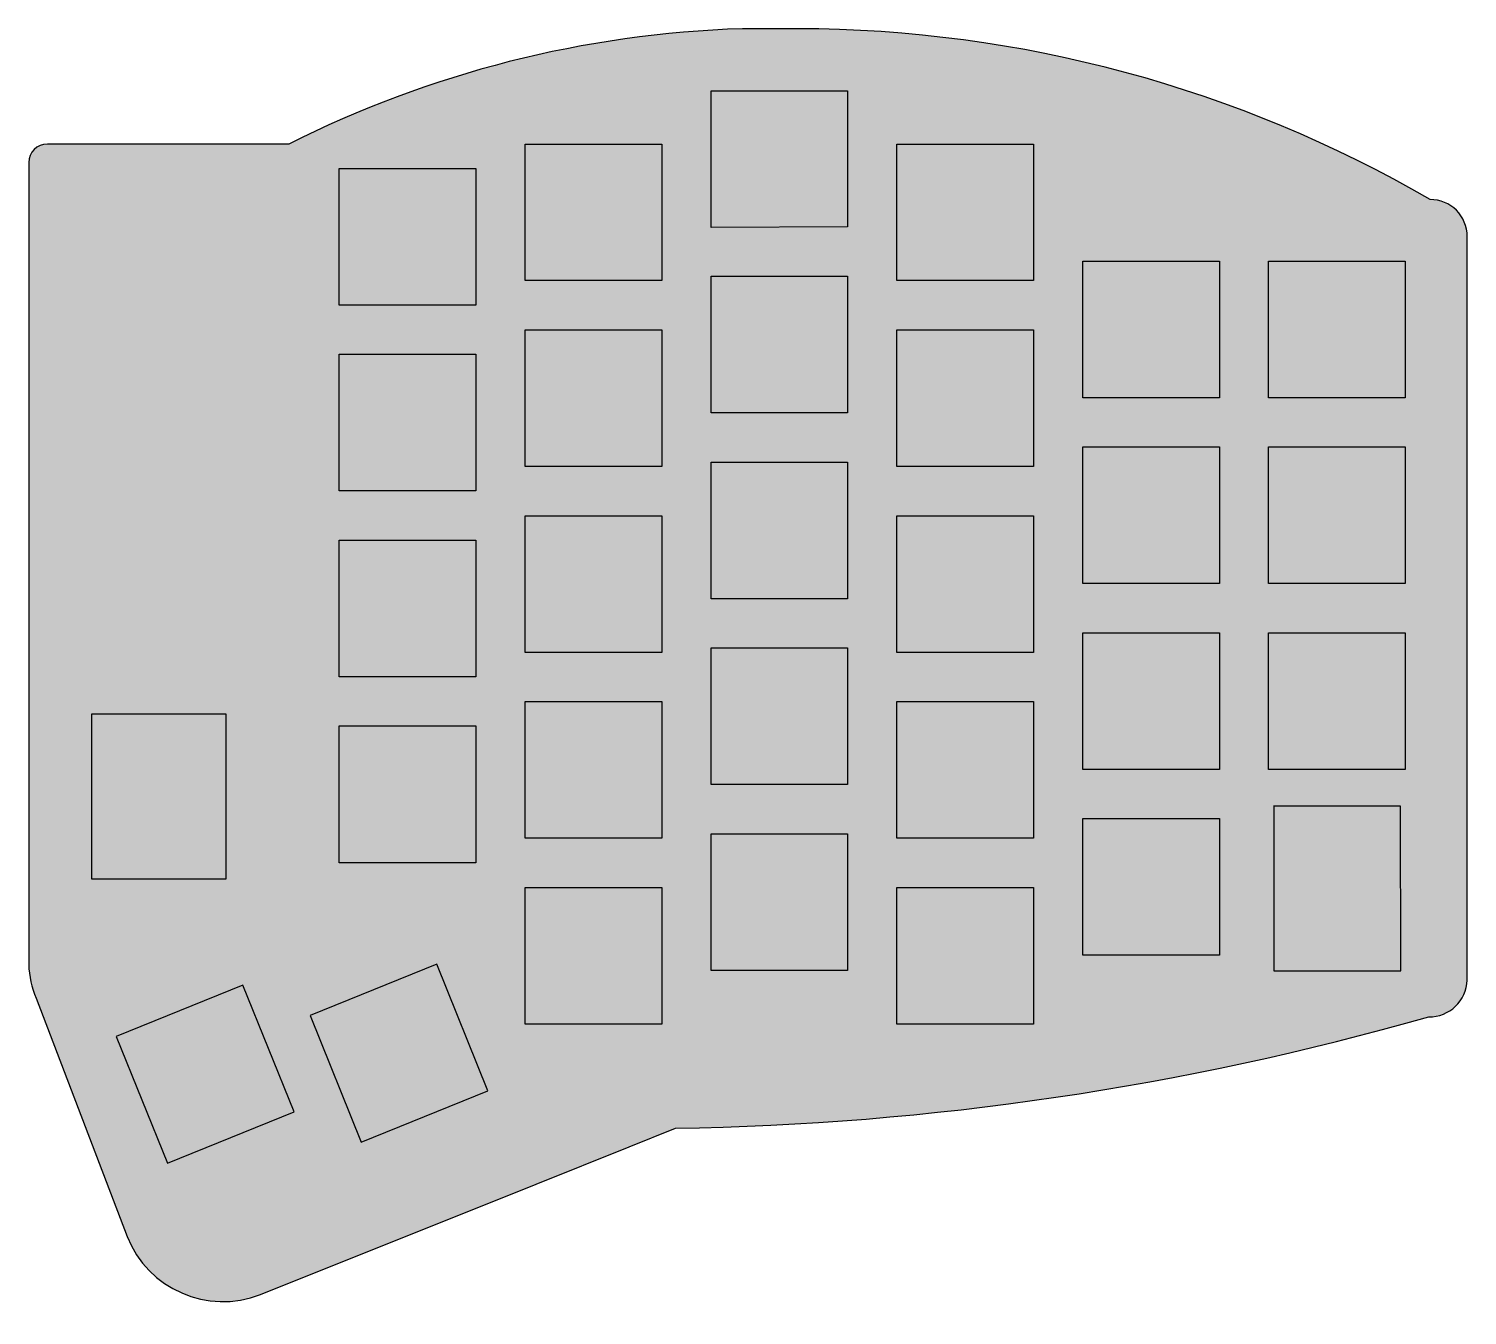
# Model space of a CAD drawing. Header units: millimetres. Extents: x 25 to 321, y 140 to 272.
# Drawn here: x 174 to 321.4, y 140.4 to 272.2 of the extents above; entities that cross this region are included whole.
import ezdxf

# ---------------------------------------------------------------- set-up
doc = ezdxf.new("R2010")
doc.units = ezdxf.units.MM
doc.header["$MEASUREMENT"] = 0
doc.layers.add('svg1094', color=7, linetype='Continuous', lineweight=0)

msp = doc.modelspace()

# ---------------------------------------------------------------- hatches: boundary and pattern name
at = {"layer": 'svg1094', "true_color": 0x000000, "transparency": 33554687}
h = msp.add_hatch(color=18, dxfattribs=at)
h.dxf.hatch_style = 2
edge = h.paths.add_edge_path()
edge.add_spline(control_points=[(173.95, 176.32), (173.95, 176.32), (173.95, 215.79), (173.95, 215.79), (173.95, 215.79), (173.95, 219.04), (173.95, 219.04), (173.95, 219.04), (173.95, 258.52), (173.95, 258.52), (173.95, 259.57), (174.8, 260.42), (175.86, 260.42), (175.86, 260.42), (200.62, 260.42), (200.62, 260.42), (215.05, 267.69), (230.93, 271.74), (247.09, 272.24), (247.09, 272.24), (250.9, 272.24), (250.9, 272.24), (250.9, 272.24), (252.8, 272.24), (252.8, 272.24), (275.55, 272.2), (297.89, 266.17), (317.57, 254.74), (319.69, 254.74), (321.38, 253.05), (321.38, 250.93), (321.38, 250.93), (321.38, 174.73), (321.38, 174.73), (321.31, 172.61), (319.55, 170.92), (317.43, 170.96), (292.31, 163.79), (266.35, 159.95), (240.24, 159.53), (240.24, 159.53), (235.48, 157.62), (235.48, 157.62), (235.48, 157.62), (225.95, 153.81), (225.95, 153.81), (225.95, 153.81), (197.7, 142.49), (197.7, 142.49), (192.26, 140.37), (186.16, 143.05), (184.04, 148.45), (184.04, 148.45), (174.7, 172.86), (174.7, 172.86), (174.24, 173.95), (173.99, 175.15), (173.95, 176.32)], knot_values=[0, 0, 0, 0, 1, 1, 1, 2, 2, 2, 3, 3, 3, 4, 4, 4, 5, 5, 5, 6, 6, 6, 7, 7, 7, 8, 8, 8, 9, 9, 9, 10, 10, 10, 11, 11, 11, 12, 12, 12, 13, 13, 13, 14, 14, 14, 15, 15, 15, 16, 16, 16, 17, 17, 17, 18, 18, 18, 19, 19, 19, 19], degree=3, periodic=0)
h = msp.add_hatch(color=18, dxfattribs=at)
h.dxf.hatch_style = 2
edge = h.paths.add_edge_path()
edge.add_spline(control_points=[(257.88, 251.92), (257.88, 251.92), (257.88, 265.89), (257.88, 265.89), (257.88, 265.89), (243.88, 265.89), (243.88, 265.89), (243.88, 265.89), (243.88, 251.88), (243.88, 251.88), (243.88, 251.88), (257.88, 251.92), (257.88, 251.92), (257.88, 251.92), (257.88, 251.92), (257.88, 251.92)], knot_values=[0, 0, 0, 0, 1, 1, 1, 2, 2, 2, 3, 3, 3, 4, 4, 4, 5, 5, 5, 5], degree=3, periodic=0)
h = msp.add_hatch(color=18, dxfattribs=at)
h.dxf.hatch_style = 2
edge = h.paths.add_edge_path()
edge.add_spline(control_points=[(238.83, 246.42), (238.83, 246.42), (238.83, 260.42), (238.83, 260.42), (238.83, 260.42), (224.83, 260.42), (224.83, 260.42), (224.83, 260.42), (224.83, 246.42), (224.83, 246.42), (224.83, 246.42), (238.83, 246.42), (238.83, 246.42)], knot_values=[0, 0, 0, 0, 1, 1, 1, 2, 2, 2, 3, 3, 3, 4, 4, 4, 4], degree=3, periodic=0)
h = msp.add_hatch(color=18, dxfattribs=at)
h.dxf.hatch_style = 2
edge = h.paths.add_edge_path()
edge.add_spline(control_points=[(276.93, 246.42), (276.93, 246.42), (276.93, 260.42), (276.93, 260.42), (276.93, 260.42), (262.93, 260.42), (262.93, 260.42), (262.93, 260.42), (262.93, 246.42), (262.93, 246.42), (262.93, 246.42), (276.93, 246.42), (276.93, 246.42)], knot_values=[0, 0, 0, 0, 1, 1, 1, 2, 2, 2, 3, 3, 3, 4, 4, 4, 4], degree=3, periodic=0)
h = msp.add_hatch(color=18, dxfattribs=at)
h.dxf.hatch_style = 2
edge = h.paths.add_edge_path()
edge.add_spline(control_points=[(219.78, 243.91), (219.78, 243.91), (219.78, 257.92), (219.78, 257.92), (219.78, 257.92), (205.78, 257.92), (205.78, 257.92), (205.78, 257.92), (205.78, 243.91), (205.78, 243.91), (205.78, 243.91), (219.78, 243.91), (219.78, 243.91)], knot_values=[0, 0, 0, 0, 1, 1, 1, 2, 2, 2, 3, 3, 3, 4, 4, 4, 4], degree=3, periodic=0)
h = msp.add_hatch(color=18, dxfattribs=at)
h.dxf.hatch_style = 2
edge = h.paths.add_edge_path()
edge.add_spline(control_points=[(295.98, 234.42), (295.98, 234.42), (295.98, 248.43), (295.98, 248.43), (295.98, 248.43), (281.98, 248.43), (281.98, 248.43), (281.98, 248.43), (281.98, 234.42), (281.98, 234.42), (281.98, 234.42), (295.98, 234.42), (295.98, 234.42)], knot_values=[0, 0, 0, 0, 1, 1, 1, 2, 2, 2, 3, 3, 3, 4, 4, 4, 4], degree=3, periodic=0)
h = msp.add_hatch(color=18, dxfattribs=at)
h.dxf.hatch_style = 2
edge = h.paths.add_edge_path()
edge.add_spline(control_points=[(315.03, 234.42), (315.03, 234.42), (315.03, 248.43), (315.03, 248.43), (315.03, 248.43), (301.03, 248.43), (301.03, 248.43), (301.03, 248.43), (301.03, 234.42), (301.03, 234.42), (301.03, 234.42), (315.03, 234.42), (315.03, 234.42)], knot_values=[0, 0, 0, 0, 1, 1, 1, 2, 2, 2, 3, 3, 3, 4, 4, 4, 4], degree=3, periodic=0)
h = msp.add_hatch(color=18, dxfattribs=at)
h.dxf.hatch_style = 2
edge = h.paths.add_edge_path()
edge.add_spline(control_points=[(257.88, 232.87), (257.88, 232.87), (257.88, 246.87), (257.88, 246.87), (257.88, 246.87), (243.88, 246.87), (243.88, 246.87), (243.88, 246.87), (243.88, 232.87), (243.88, 232.87), (243.88, 232.87), (257.88, 232.87), (257.88, 232.87)], knot_values=[0, 0, 0, 0, 1, 1, 1, 2, 2, 2, 3, 3, 3, 4, 4, 4, 4], degree=3, periodic=0)
h = msp.add_hatch(color=18, dxfattribs=at)
h.dxf.hatch_style = 2
edge = h.paths.add_edge_path()
edge.add_spline(control_points=[(238.83, 227.37), (238.83, 227.37), (238.83, 241.37), (238.83, 241.37), (238.83, 241.37), (224.83, 241.37), (224.83, 241.37), (224.83, 241.37), (224.83, 227.37), (224.83, 227.37), (224.83, 227.37), (238.83, 227.37), (238.83, 227.37)], knot_values=[0, 0, 0, 0, 1, 1, 1, 2, 2, 2, 3, 3, 3, 4, 4, 4, 4], degree=3, periodic=0)
h = msp.add_hatch(color=18, dxfattribs=at)
h.dxf.hatch_style = 2
edge = h.paths.add_edge_path()
edge.add_spline(control_points=[(276.93, 227.37), (276.93, 227.37), (276.93, 241.37), (276.93, 241.37), (276.93, 241.37), (262.93, 241.37), (262.93, 241.37), (262.93, 241.37), (262.93, 227.37), (262.93, 227.37), (262.93, 227.37), (276.93, 227.37), (276.93, 227.37)], knot_values=[0, 0, 0, 0, 1, 1, 1, 2, 2, 2, 3, 3, 3, 4, 4, 4, 4], degree=3, periodic=0)
h = msp.add_hatch(color=18, dxfattribs=at)
h.dxf.hatch_style = 2
edge = h.paths.add_edge_path()
edge.add_spline(control_points=[(219.78, 224.86), (219.78, 224.86), (219.78, 238.87), (219.78, 238.87), (219.78, 238.87), (205.78, 238.87), (205.78, 238.87), (205.78, 238.87), (205.78, 224.86), (205.78, 224.86), (205.78, 224.86), (219.78, 224.86), (219.78, 224.86)], knot_values=[0, 0, 0, 0, 1, 1, 1, 2, 2, 2, 3, 3, 3, 4, 4, 4, 4], degree=3, periodic=0)
h = msp.add_hatch(color=18, dxfattribs=at)
h.dxf.hatch_style = 2
edge = h.paths.add_edge_path()
edge.add_spline(control_points=[(295.98, 215.37), (295.98, 215.37), (295.98, 229.38), (295.98, 229.38), (295.98, 229.38), (281.98, 229.38), (281.98, 229.38), (281.98, 229.38), (281.98, 215.37), (281.98, 215.37), (281.98, 215.37), (295.98, 215.37), (295.98, 215.37)], knot_values=[0, 0, 0, 0, 1, 1, 1, 2, 2, 2, 3, 3, 3, 4, 4, 4, 4], degree=3, periodic=0)
h = msp.add_hatch(color=18, dxfattribs=at)
h.dxf.hatch_style = 2
edge = h.paths.add_edge_path()
edge.add_spline(control_points=[(315.03, 215.37), (315.03, 215.37), (315.03, 229.38), (315.03, 229.38), (315.03, 229.38), (301.03, 229.38), (301.03, 229.38), (301.03, 229.38), (301.03, 215.37), (301.03, 215.37), (301.03, 215.37), (315.03, 215.37), (315.03, 215.37)], knot_values=[0, 0, 0, 0, 1, 1, 1, 2, 2, 2, 3, 3, 3, 4, 4, 4, 4], degree=3, periodic=0)
h = msp.add_hatch(color=18, dxfattribs=at)
h.dxf.hatch_style = 2
edge = h.paths.add_edge_path()
edge.add_spline(control_points=[(257.88, 213.82), (257.88, 213.82), (257.88, 227.82), (257.88, 227.82), (257.88, 227.82), (243.88, 227.82), (243.88, 227.82), (243.88, 227.82), (243.88, 213.82), (243.88, 213.82), (243.88, 213.82), (257.88, 213.82), (257.88, 213.82)], knot_values=[0, 0, 0, 0, 1, 1, 1, 2, 2, 2, 3, 3, 3, 4, 4, 4, 4], degree=3, periodic=0)
h = msp.add_hatch(color=18, dxfattribs=at)
h.dxf.hatch_style = 2
edge = h.paths.add_edge_path()
edge.add_spline(control_points=[(238.83, 208.32), (238.83, 208.32), (238.83, 222.32), (238.83, 222.32), (238.83, 222.32), (224.83, 222.32), (224.83, 222.32), (224.83, 222.32), (224.83, 208.32), (224.83, 208.32), (224.83, 208.32), (238.83, 208.32), (238.83, 208.32)], knot_values=[0, 0, 0, 0, 1, 1, 1, 2, 2, 2, 3, 3, 3, 4, 4, 4, 4], degree=3, periodic=0)
h = msp.add_hatch(color=18, dxfattribs=at)
h.dxf.hatch_style = 2
edge = h.paths.add_edge_path()
edge.add_spline(control_points=[(276.93, 208.32), (276.93, 208.32), (276.93, 222.32), (276.93, 222.32), (276.93, 222.32), (262.93, 222.32), (262.93, 222.32), (262.93, 222.32), (262.93, 208.32), (262.93, 208.32), (262.93, 208.32), (276.93, 208.32), (276.93, 208.32)], knot_values=[0, 0, 0, 0, 1, 1, 1, 2, 2, 2, 3, 3, 3, 4, 4, 4, 4], degree=3, periodic=0)
h = msp.add_hatch(color=18, dxfattribs=at)
h.dxf.hatch_style = 2
edge = h.paths.add_edge_path()
edge.add_spline(control_points=[(219.78, 205.81), (219.78, 205.81), (219.78, 219.82), (219.78, 219.82), (219.78, 219.82), (205.78, 219.82), (205.78, 219.82), (205.78, 219.82), (205.78, 205.81), (205.78, 205.81), (205.78, 205.81), (219.78, 205.81), (219.78, 205.81)], knot_values=[0, 0, 0, 0, 1, 1, 1, 2, 2, 2, 3, 3, 3, 4, 4, 4, 4], degree=3, periodic=0)
h = msp.add_hatch(color=18, dxfattribs=at)
h.dxf.hatch_style = 2
edge = h.paths.add_edge_path()
edge.add_spline(control_points=[(295.98, 196.32), (295.98, 196.32), (295.98, 210.33), (295.98, 210.33), (295.98, 210.33), (281.98, 210.33), (281.98, 210.33), (281.98, 210.33), (281.98, 196.32), (281.98, 196.32), (281.98, 196.32), (295.98, 196.32), (295.98, 196.32)], knot_values=[0, 0, 0, 0, 1, 1, 1, 2, 2, 2, 3, 3, 3, 4, 4, 4, 4], degree=3, periodic=0)
h = msp.add_hatch(color=18, dxfattribs=at)
h.dxf.hatch_style = 2
edge = h.paths.add_edge_path()
edge.add_spline(control_points=[(315.03, 196.32), (315.03, 196.32), (315.03, 210.33), (315.03, 210.33), (315.03, 210.33), (301.03, 210.33), (301.03, 210.33), (301.03, 210.33), (301.03, 196.32), (301.03, 196.32), (301.03, 196.32), (315.03, 196.32), (315.03, 196.32)], knot_values=[0, 0, 0, 0, 1, 1, 1, 2, 2, 2, 3, 3, 3, 4, 4, 4, 4], degree=3, periodic=0)
h = msp.add_hatch(color=18, dxfattribs=at)
h.dxf.hatch_style = 2
edge = h.paths.add_edge_path()
edge.add_spline(control_points=[(257.88, 194.77), (257.88, 194.77), (257.88, 208.77), (257.88, 208.77), (257.88, 208.77), (243.88, 208.77), (243.88, 208.77), (243.88, 208.77), (243.88, 194.77), (243.88, 194.77), (243.88, 194.77), (257.88, 194.77), (257.88, 194.77)], knot_values=[0, 0, 0, 0, 1, 1, 1, 2, 2, 2, 3, 3, 3, 4, 4, 4, 4], degree=3, periodic=0)
h = msp.add_hatch(color=18, dxfattribs=at)
h.dxf.hatch_style = 2
edge = h.paths.add_edge_path()
edge.add_spline(control_points=[(238.83, 189.27), (238.83, 189.27), (238.83, 203.27), (238.83, 203.27), (238.83, 203.27), (224.83, 203.27), (224.83, 203.27), (224.83, 203.27), (224.83, 189.27), (224.83, 189.27), (224.83, 189.27), (238.83, 189.27), (238.83, 189.27)], knot_values=[0, 0, 0, 0, 1, 1, 1, 2, 2, 2, 3, 3, 3, 4, 4, 4, 4], degree=3, periodic=0)
h = msp.add_hatch(color=18, dxfattribs=at)
h.dxf.hatch_style = 2
edge = h.paths.add_edge_path()
edge.add_spline(control_points=[(276.93, 189.27), (276.93, 189.27), (276.93, 203.27), (276.93, 203.27), (276.93, 203.27), (262.93, 203.27), (262.93, 203.27), (262.93, 203.27), (262.93, 189.27), (262.93, 189.27), (262.93, 189.27), (276.93, 189.27), (276.93, 189.27)], knot_values=[0, 0, 0, 0, 1, 1, 1, 2, 2, 2, 3, 3, 3, 4, 4, 4, 4], degree=3, periodic=0)
h = msp.add_hatch(color=18, dxfattribs=at)
h.dxf.hatch_style = 2
edge = h.paths.add_edge_path()
edge.add_spline(control_points=[(194.17, 201.97), (194.17, 201.97), (194.17, 185.1), (194.17, 185.1), (194.17, 185.1), (180.38, 185.1), (180.38, 185.1), (180.38, 185.1), (180.38, 201.97), (180.38, 201.97), (180.38, 201.97), (194.17, 201.97), (194.17, 201.97)], knot_values=[0, 0, 0, 0, 1, 1, 1, 2, 2, 2, 3, 3, 3, 4, 4, 4, 4], degree=3, periodic=0)
h = msp.add_hatch(color=18, dxfattribs=at)
h.dxf.hatch_style = 2
edge = h.paths.add_edge_path()
edge.add_spline(control_points=[(219.78, 186.76), (219.78, 186.76), (219.78, 200.77), (219.78, 200.77), (219.78, 200.77), (205.78, 200.77), (205.78, 200.77), (205.78, 200.77), (205.78, 186.76), (205.78, 186.76), (205.78, 186.76), (219.78, 186.76), (219.78, 186.76)], knot_values=[0, 0, 0, 0, 1, 1, 1, 2, 2, 2, 3, 3, 3, 4, 4, 4, 4], degree=3, periodic=0)
h = msp.add_hatch(color=18, dxfattribs=at)
h.dxf.hatch_style = 2
edge = h.paths.add_edge_path()
edge.add_spline(control_points=[(314.57, 175.68), (314.57, 175.68), (301.55, 175.68), (301.55, 175.68), (301.55, 175.68), (301.55, 192.55), (301.55, 192.55), (301.55, 192.55), (301.52, 192.55), (301.52, 192.55), (301.52, 192.55), (314.54, 192.55), (314.54, 192.55), (314.54, 192.55), (314.57, 175.68), (314.57, 175.68)], knot_values=[0, 0, 0, 0, 1, 1, 1, 2, 2, 2, 3, 3, 3, 4, 4, 4, 5, 5, 5, 5], degree=3, periodic=0)
h = msp.add_hatch(color=18, dxfattribs=at)
h.dxf.hatch_style = 2
edge = h.paths.add_edge_path()
edge.add_spline(control_points=[(295.98, 177.27), (295.98, 177.27), (295.98, 191.28), (295.98, 191.28), (295.98, 191.28), (281.98, 191.28), (281.98, 191.28), (281.98, 191.28), (281.98, 177.27), (281.98, 177.27), (281.98, 177.27), (295.98, 177.27), (295.98, 177.27)], knot_values=[0, 0, 0, 0, 1, 1, 1, 2, 2, 2, 3, 3, 3, 4, 4, 4, 4], degree=3, periodic=0)
h = msp.add_hatch(color=18, dxfattribs=at)
h.dxf.hatch_style = 2
edge = h.paths.add_edge_path()
edge.add_spline(control_points=[(257.88, 175.72), (257.88, 175.72), (257.88, 189.72), (257.88, 189.72), (257.88, 189.72), (243.88, 189.72), (243.88, 189.72), (243.88, 189.72), (243.88, 175.72), (243.88, 175.72), (243.88, 175.72), (257.88, 175.72), (257.88, 175.72)], knot_values=[0, 0, 0, 0, 1, 1, 1, 2, 2, 2, 3, 3, 3, 4, 4, 4, 4], degree=3, periodic=0)
h = msp.add_hatch(color=18, dxfattribs=at)
h.dxf.hatch_style = 2
edge = h.paths.add_edge_path()
edge.add_spline(control_points=[(238.83, 170.22), (238.83, 170.22), (238.83, 184.22), (238.83, 184.22), (238.83, 184.22), (224.83, 184.22), (224.83, 184.22), (224.83, 184.22), (224.83, 170.22), (224.83, 170.22), (224.83, 170.22), (238.83, 170.22), (238.83, 170.22)], knot_values=[0, 0, 0, 0, 1, 1, 1, 2, 2, 2, 3, 3, 3, 4, 4, 4, 4], degree=3, periodic=0)
h = msp.add_hatch(color=18, dxfattribs=at)
h.dxf.hatch_style = 2
edge = h.paths.add_edge_path()
edge.add_spline(control_points=[(276.93, 170.22), (276.93, 170.22), (276.93, 184.22), (276.93, 184.22), (276.93, 184.22), (262.93, 184.22), (262.93, 184.22), (262.93, 184.22), (262.93, 170.22), (262.93, 170.22), (262.93, 170.22), (276.93, 170.22), (276.93, 170.22)], knot_values=[0, 0, 0, 0, 1, 1, 1, 2, 2, 2, 3, 3, 3, 4, 4, 4, 4], degree=3, periodic=0)
h = msp.add_hatch(color=18, dxfattribs=at)
h.dxf.hatch_style = 2
edge = h.paths.add_edge_path()
edge.add_spline(control_points=[(202.78, 171.1), (202.78, 171.1), (215.76, 176.35), (215.76, 176.35), (215.76, 176.35), (221.02, 163.37), (221.02, 163.37), (221.02, 163.37), (208.03, 158.12), (208.03, 158.12), (208.03, 158.12), (202.78, 171.1), (202.78, 171.1)], knot_values=[0, 0, 0, 0, 1, 1, 1, 2, 2, 2, 3, 3, 3, 4, 4, 4, 4], degree=3, periodic=0)
h = msp.add_hatch(color=18, dxfattribs=at)
h.dxf.hatch_style = 2
edge = h.paths.add_edge_path()
edge.add_spline(control_points=[(182.92, 168.95), (182.92, 168.95), (195.9, 174.2), (195.9, 174.2), (195.9, 174.2), (201.15, 161.22), (201.15, 161.22), (201.15, 161.22), (188.17, 155.96), (188.17, 155.96), (188.17, 155.96), (182.92, 168.95), (182.92, 168.95)], knot_values=[0, 0, 0, 0, 1, 1, 1, 2, 2, 2, 3, 3, 3, 4, 4, 4, 4], degree=3, periodic=0)

# ---------------------------------------------------------------- linework, layer by layer
at = {"layer": 'svg1094', "color": 18, "lineweight": 25, "true_color": 0x000000}
for points, knots in [([(173.95, 176.32), (173.95, 176.32), (173.95, 215.79), (173.95, 215.79), (173.95, 215.79), (173.95, 219.04), (173.95, 219.04), (173.95, 219.04), (173.95, 258.52), (173.95, 258.52), (173.95, 259.57), (174.8, 260.42), (175.86, 260.42), (175.86, 260.42), (200.62, 260.42), (200.62, 260.42), (215.05, 267.69), (230.93, 271.74), (247.09, 272.24), (247.09, 272.24), (250.9, 272.24), (250.9, 272.24), (250.9, 272.24), (252.8, 272.24), (252.8, 272.24), (275.55, 272.2), (297.89, 266.17), (317.57, 254.74), (319.69, 254.74), (321.38, 253.05), (321.38, 250.93), (321.38, 250.93), (321.38, 174.73), (321.38, 174.73), (321.31, 172.61), (319.55, 170.92), (317.43, 170.96), (292.31, 163.79), (266.35, 159.95), (240.24, 159.53), (240.24, 159.53), (235.48, 157.62), (235.48, 157.62), (235.48, 157.62), (225.95, 153.81), (225.95, 153.81), (225.95, 153.81), (197.7, 142.49), (197.7, 142.49), (192.26, 140.37), (186.16, 143.05), (184.04, 148.45), (184.04, 148.45), (174.7, 172.86), (174.7, 172.86), (174.24, 173.95), (173.99, 175.15), (173.95, 176.32)], [0, 0, 0, 0, 1, 1, 1, 2, 2, 2, 3, 3, 3, 4, 4, 4, 5, 5, 5, 6, 6, 6, 7, 7, 7, 8, 8, 8, 9, 9, 9, 10, 10, 10, 11, 11, 11, 12, 12, 12, 13, 13, 13, 14, 14, 14, 15, 15, 15, 16, 16, 16, 17, 17, 17, 18, 18, 18, 19, 19, 19, 19]), ([(257.88, 251.92), (257.88, 251.92), (257.88, 265.89), (257.88, 265.89), (257.88, 265.89), (243.88, 265.89), (243.88, 265.89), (243.88, 265.89), (243.88, 251.88), (243.88, 251.88), (243.88, 251.88), (257.88, 251.92), (257.88, 251.92), (257.88, 251.92), (257.88, 251.92), (257.88, 251.92)], [0, 0, 0, 0, 1, 1, 1, 2, 2, 2, 3, 3, 3, 4, 4, 4, 5, 5, 5, 5]), ([(238.83, 246.42), (238.83, 246.42), (238.83, 260.42), (238.83, 260.42), (238.83, 260.42), (224.83, 260.42), (224.83, 260.42), (224.83, 260.42), (224.83, 246.42), (224.83, 246.42), (224.83, 246.42), (238.83, 246.42), (238.83, 246.42)], [0, 0, 0, 0, 1, 1, 1, 2, 2, 2, 3, 3, 3, 4, 4, 4, 4]), ([(276.93, 246.42), (276.93, 246.42), (276.93, 260.42), (276.93, 260.42), (276.93, 260.42), (262.93, 260.42), (262.93, 260.42), (262.93, 260.42), (262.93, 246.42), (262.93, 246.42), (262.93, 246.42), (276.93, 246.42), (276.93, 246.42)], [0, 0, 0, 0, 1, 1, 1, 2, 2, 2, 3, 3, 3, 4, 4, 4, 4]), ([(219.78, 243.91), (219.78, 243.91), (219.78, 257.92), (219.78, 257.92), (219.78, 257.92), (205.78, 257.92), (205.78, 257.92), (205.78, 257.92), (205.78, 243.91), (205.78, 243.91), (205.78, 243.91), (219.78, 243.91), (219.78, 243.91)], [0, 0, 0, 0, 1, 1, 1, 2, 2, 2, 3, 3, 3, 4, 4, 4, 4]), ([(295.98, 234.42), (295.98, 234.42), (295.98, 248.43), (295.98, 248.43), (295.98, 248.43), (281.98, 248.43), (281.98, 248.43), (281.98, 248.43), (281.98, 234.42), (281.98, 234.42), (281.98, 234.42), (295.98, 234.42), (295.98, 234.42)], [0, 0, 0, 0, 1, 1, 1, 2, 2, 2, 3, 3, 3, 4, 4, 4, 4]), ([(315.03, 234.42), (315.03, 234.42), (315.03, 248.43), (315.03, 248.43), (315.03, 248.43), (301.03, 248.43), (301.03, 248.43), (301.03, 248.43), (301.03, 234.42), (301.03, 234.42), (301.03, 234.42), (315.03, 234.42), (315.03, 234.42)], [0, 0, 0, 0, 1, 1, 1, 2, 2, 2, 3, 3, 3, 4, 4, 4, 4]), ([(257.88, 232.87), (257.88, 232.87), (257.88, 246.87), (257.88, 246.87), (257.88, 246.87), (243.88, 246.87), (243.88, 246.87), (243.88, 246.87), (243.88, 232.87), (243.88, 232.87), (243.88, 232.87), (257.88, 232.87), (257.88, 232.87)], [0, 0, 0, 0, 1, 1, 1, 2, 2, 2, 3, 3, 3, 4, 4, 4, 4]), ([(238.83, 227.37), (238.83, 227.37), (238.83, 241.37), (238.83, 241.37), (238.83, 241.37), (224.83, 241.37), (224.83, 241.37), (224.83, 241.37), (224.83, 227.37), (224.83, 227.37), (224.83, 227.37), (238.83, 227.37), (238.83, 227.37)], [0, 0, 0, 0, 1, 1, 1, 2, 2, 2, 3, 3, 3, 4, 4, 4, 4]), ([(276.93, 227.37), (276.93, 227.37), (276.93, 241.37), (276.93, 241.37), (276.93, 241.37), (262.93, 241.37), (262.93, 241.37), (262.93, 241.37), (262.93, 227.37), (262.93, 227.37), (262.93, 227.37), (276.93, 227.37), (276.93, 227.37)], [0, 0, 0, 0, 1, 1, 1, 2, 2, 2, 3, 3, 3, 4, 4, 4, 4]), ([(219.78, 224.86), (219.78, 224.86), (219.78, 238.87), (219.78, 238.87), (219.78, 238.87), (205.78, 238.87), (205.78, 238.87), (205.78, 238.87), (205.78, 224.86), (205.78, 224.86), (205.78, 224.86), (219.78, 224.86), (219.78, 224.86)], [0, 0, 0, 0, 1, 1, 1, 2, 2, 2, 3, 3, 3, 4, 4, 4, 4]), ([(295.98, 215.37), (295.98, 215.37), (295.98, 229.38), (295.98, 229.38), (295.98, 229.38), (281.98, 229.38), (281.98, 229.38), (281.98, 229.38), (281.98, 215.37), (281.98, 215.37), (281.98, 215.37), (295.98, 215.37), (295.98, 215.37)], [0, 0, 0, 0, 1, 1, 1, 2, 2, 2, 3, 3, 3, 4, 4, 4, 4]), ([(315.03, 215.37), (315.03, 215.37), (315.03, 229.38), (315.03, 229.38), (315.03, 229.38), (301.03, 229.38), (301.03, 229.38), (301.03, 229.38), (301.03, 215.37), (301.03, 215.37), (301.03, 215.37), (315.03, 215.37), (315.03, 215.37)], [0, 0, 0, 0, 1, 1, 1, 2, 2, 2, 3, 3, 3, 4, 4, 4, 4]), ([(257.88, 213.82), (257.88, 213.82), (257.88, 227.82), (257.88, 227.82), (257.88, 227.82), (243.88, 227.82), (243.88, 227.82), (243.88, 227.82), (243.88, 213.82), (243.88, 213.82), (243.88, 213.82), (257.88, 213.82), (257.88, 213.82)], [0, 0, 0, 0, 1, 1, 1, 2, 2, 2, 3, 3, 3, 4, 4, 4, 4]), ([(238.83, 208.32), (238.83, 208.32), (238.83, 222.32), (238.83, 222.32), (238.83, 222.32), (224.83, 222.32), (224.83, 222.32), (224.83, 222.32), (224.83, 208.32), (224.83, 208.32), (224.83, 208.32), (238.83, 208.32), (238.83, 208.32)], [0, 0, 0, 0, 1, 1, 1, 2, 2, 2, 3, 3, 3, 4, 4, 4, 4]), ([(276.93, 208.32), (276.93, 208.32), (276.93, 222.32), (276.93, 222.32), (276.93, 222.32), (262.93, 222.32), (262.93, 222.32), (262.93, 222.32), (262.93, 208.32), (262.93, 208.32), (262.93, 208.32), (276.93, 208.32), (276.93, 208.32)], [0, 0, 0, 0, 1, 1, 1, 2, 2, 2, 3, 3, 3, 4, 4, 4, 4]), ([(219.78, 205.81), (219.78, 205.81), (219.78, 219.82), (219.78, 219.82), (219.78, 219.82), (205.78, 219.82), (205.78, 219.82), (205.78, 219.82), (205.78, 205.81), (205.78, 205.81), (205.78, 205.81), (219.78, 205.81), (219.78, 205.81)], [0, 0, 0, 0, 1, 1, 1, 2, 2, 2, 3, 3, 3, 4, 4, 4, 4]), ([(295.98, 196.32), (295.98, 196.32), (295.98, 210.33), (295.98, 210.33), (295.98, 210.33), (281.98, 210.33), (281.98, 210.33), (281.98, 210.33), (281.98, 196.32), (281.98, 196.32), (281.98, 196.32), (295.98, 196.32), (295.98, 196.32)], [0, 0, 0, 0, 1, 1, 1, 2, 2, 2, 3, 3, 3, 4, 4, 4, 4]), ([(315.03, 196.32), (315.03, 196.32), (315.03, 210.33), (315.03, 210.33), (315.03, 210.33), (301.03, 210.33), (301.03, 210.33), (301.03, 210.33), (301.03, 196.32), (301.03, 196.32), (301.03, 196.32), (315.03, 196.32), (315.03, 196.32)], [0, 0, 0, 0, 1, 1, 1, 2, 2, 2, 3, 3, 3, 4, 4, 4, 4]), ([(257.88, 194.77), (257.88, 194.77), (257.88, 208.77), (257.88, 208.77), (257.88, 208.77), (243.88, 208.77), (243.88, 208.77), (243.88, 208.77), (243.88, 194.77), (243.88, 194.77), (243.88, 194.77), (257.88, 194.77), (257.88, 194.77)], [0, 0, 0, 0, 1, 1, 1, 2, 2, 2, 3, 3, 3, 4, 4, 4, 4]), ([(238.83, 189.27), (238.83, 189.27), (238.83, 203.27), (238.83, 203.27), (238.83, 203.27), (224.83, 203.27), (224.83, 203.27), (224.83, 203.27), (224.83, 189.27), (224.83, 189.27), (224.83, 189.27), (238.83, 189.27), (238.83, 189.27)], [0, 0, 0, 0, 1, 1, 1, 2, 2, 2, 3, 3, 3, 4, 4, 4, 4]), ([(276.93, 189.27), (276.93, 189.27), (276.93, 203.27), (276.93, 203.27), (276.93, 203.27), (262.93, 203.27), (262.93, 203.27), (262.93, 203.27), (262.93, 189.27), (262.93, 189.27), (262.93, 189.27), (276.93, 189.27), (276.93, 189.27)], [0, 0, 0, 0, 1, 1, 1, 2, 2, 2, 3, 3, 3, 4, 4, 4, 4]), ([(194.17, 201.97), (194.17, 201.97), (194.17, 185.1), (194.17, 185.1), (194.17, 185.1), (180.38, 185.1), (180.38, 185.1), (180.38, 185.1), (180.38, 201.97), (180.38, 201.97), (180.38, 201.97), (194.17, 201.97), (194.17, 201.97)], [0, 0, 0, 0, 1, 1, 1, 2, 2, 2, 3, 3, 3, 4, 4, 4, 4]), ([(219.78, 186.76), (219.78, 186.76), (219.78, 200.77), (219.78, 200.77), (219.78, 200.77), (205.78, 200.77), (205.78, 200.77), (205.78, 200.77), (205.78, 186.76), (205.78, 186.76), (205.78, 186.76), (219.78, 186.76), (219.78, 186.76)], [0, 0, 0, 0, 1, 1, 1, 2, 2, 2, 3, 3, 3, 4, 4, 4, 4]), ([(314.57, 175.68), (314.57, 175.68), (301.55, 175.68), (301.55, 175.68), (301.55, 175.68), (301.55, 192.55), (301.55, 192.55), (301.55, 192.55), (301.52, 192.55), (301.52, 192.55), (301.52, 192.55), (314.54, 192.55), (314.54, 192.55), (314.54, 192.55), (314.57, 175.68), (314.57, 175.68)], [0, 0, 0, 0, 1, 1, 1, 2, 2, 2, 3, 3, 3, 4, 4, 4, 5, 5, 5, 5]), ([(295.98, 177.27), (295.98, 177.27), (295.98, 191.28), (295.98, 191.28), (295.98, 191.28), (281.98, 191.28), (281.98, 191.28), (281.98, 191.28), (281.98, 177.27), (281.98, 177.27), (281.98, 177.27), (295.98, 177.27), (295.98, 177.27)], [0, 0, 0, 0, 1, 1, 1, 2, 2, 2, 3, 3, 3, 4, 4, 4, 4]), ([(257.88, 175.72), (257.88, 175.72), (257.88, 189.72), (257.88, 189.72), (257.88, 189.72), (243.88, 189.72), (243.88, 189.72), (243.88, 189.72), (243.88, 175.72), (243.88, 175.72), (243.88, 175.72), (257.88, 175.72), (257.88, 175.72)], [0, 0, 0, 0, 1, 1, 1, 2, 2, 2, 3, 3, 3, 4, 4, 4, 4]), ([(238.83, 170.22), (238.83, 170.22), (238.83, 184.22), (238.83, 184.22), (238.83, 184.22), (224.83, 184.22), (224.83, 184.22), (224.83, 184.22), (224.83, 170.22), (224.83, 170.22), (224.83, 170.22), (238.83, 170.22), (238.83, 170.22)], [0, 0, 0, 0, 1, 1, 1, 2, 2, 2, 3, 3, 3, 4, 4, 4, 4]), ([(276.93, 170.22), (276.93, 170.22), (276.93, 184.22), (276.93, 184.22), (276.93, 184.22), (262.93, 184.22), (262.93, 184.22), (262.93, 184.22), (262.93, 170.22), (262.93, 170.22), (262.93, 170.22), (276.93, 170.22), (276.93, 170.22)], [0, 0, 0, 0, 1, 1, 1, 2, 2, 2, 3, 3, 3, 4, 4, 4, 4]), ([(202.78, 171.1), (202.78, 171.1), (215.76, 176.35), (215.76, 176.35), (215.76, 176.35), (221.02, 163.37), (221.02, 163.37), (221.02, 163.37), (208.03, 158.12), (208.03, 158.12), (208.03, 158.12), (202.78, 171.1), (202.78, 171.1)], [0, 0, 0, 0, 1, 1, 1, 2, 2, 2, 3, 3, 3, 4, 4, 4, 4]), ([(182.92, 168.95), (182.92, 168.95), (195.9, 174.2), (195.9, 174.2), (195.9, 174.2), (201.15, 161.22), (201.15, 161.22), (201.15, 161.22), (188.17, 155.96), (188.17, 155.96), (188.17, 155.96), (182.92, 168.95), (182.92, 168.95)], [0, 0, 0, 0, 1, 1, 1, 2, 2, 2, 3, 3, 3, 4, 4, 4, 4])]:
    msp.add_open_spline(points, degree=3, knots=knots, dxfattribs=at)

doc.saveas('drawing.dxf')
